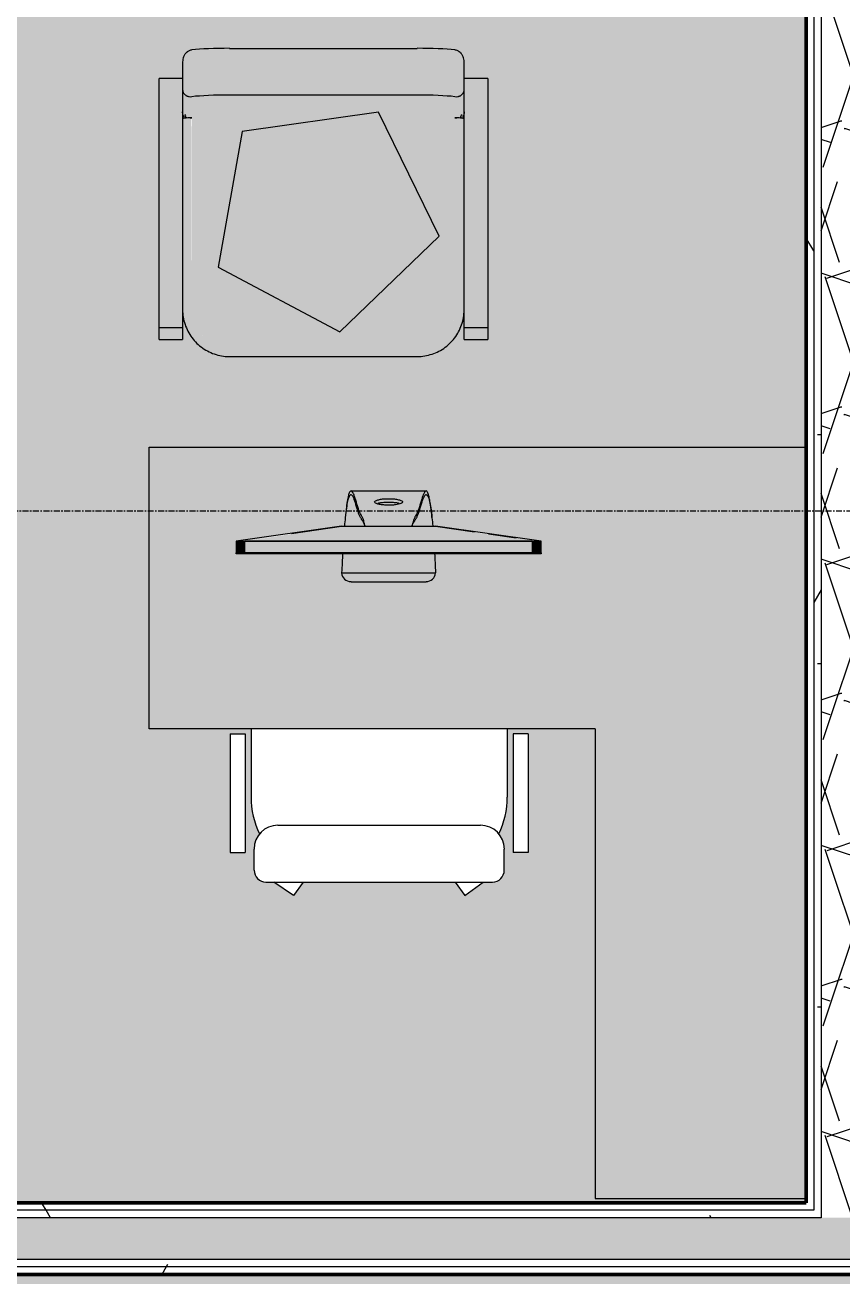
# Model space of a CAD drawing. Header units: inches. Extents: x -4294 to -464, y 9706 to 12475.
# Drawn here: x -3704.9 to -3636.3, y 11123.1 to 11228 of the extents above; entities that cross this region are included whole.
import ezdxf

# ---------------------------------------------------------------- set-up
doc = ezdxf.new("R2010")
doc.units = ezdxf.units.IN
doc.header["$MEASUREMENT"] = 0
doc.linetypes.add('Grid Line 1_2_', pattern=[0.875, 0.5, -0.125, 0.125, -0.125])
for name, color, linetype, lineweight in [('0-1', 7, 'Continuous', 5), ('A-ANNO-DIMS', 211, 'Continuous', 9), ('A-ANNO-DIMS-120', 211, 'Continuous', 9), ('A-AREA-PATT-6', 41, 'Continuous', 9), ('A-WALL', 113, 'Continuous', 13), ('A-WALL-PATT-5', 111, 'Continuous', 9), ('I-FURN', 30, 'Continuous', 9), ('I-WALL-2', 2, 'Continuous', 50), ('S-GRID-1', 1, 'Grid Line 1_2_', 9)]:
    doc.layers.add(name, color=color, linetype=linetype, lineweight=lineweight)
doc.layers.add('A-AREA-PATT-2', color=7, linetype='Continuous', lineweight=9, transparency=1)
doc.styles.add('Century Gothic', font='ufonts.com_century-gothic.ttf', dxfattribs={"height": 11.25})
doc.dimstyles.new('OD__1_8__Tol__', dxfattribs={"dimscale": 12, "dimtxt": 11.746893, "dimasz": 1.25, "dimexe": 0.9375, "dimexo": 0.625, "dimgap": 0.15625, "dimtad": 1, "dimdec": 3, "dimrnd": 0.125, "dimzin": 3, "dimdsep": 46, "dimlunit": 4, "dimtxsty": 'Century Gothic', "dimblk1": 'OBLIQUE', "dimblk2": 'OBLIQUE', "dimsah": 1, "dimcen": 0.09, "dimdle": 0.9375, "dimazin": 0, "dimtfac": 1, "dimtdec": 4, "dimtix": 1, "dimtmove": 0, "dimatfit": 3, "dimfxl": 1, "dimtvp": 1, "dimtfill": 1, "dimfrac": 2, "dimtolj": 1, "dimtzin": 0, "dimarcsym": 2})
pattern_1 = [(0, (0, 0), (38.4, 9.6), [1.584, -27.216, 1.584, -27.216, -153.6]), (0, (0, 0), (38.4, 9.6), [-57.6, 1.584, -56.016, 1.584, -27.216, -67.2]), (0, (0, 0), (38.4, 9.6), [-144, 1.584, -17.616, 1.584, -46.416]), (120, (14.4, 4.8), (-27.513844, 28.4553755), [1.584, -27.216, 1.584, -27.216, -153.6]), (120, (14.4, 4.8), (-27.513844, 28.4553755), [-57.6, 1.584, -56.016, 1.584, -27.216, -67.2]), (120, (14.4, 4.8), (-27.513844, 28.4553755), [-144, 1.584, -17.616, 1.584, -46.416]), (240, (19.2, 24), (-10.886156, -38.0553755), [1.584, -27.216, 1.584, -27.216, -153.6]), (240, (19.2, 24), (-10.886156, -38.0553755), [-57.6, 1.584, -56.016, 1.584, -27.216, -67.2]), (240, (19.2, 24), (-10.886156, -38.0553755), [-144, 1.584, -17.616, 1.584, -46.416])]
pattern_2 = [(161.57, (0.6, 0.6), (-4.80033747, -0.00041462), [0, -34.152, 3.792, 0]), (18.43, (-0.6, 0.6), (-4.80033747, 0.00041462), [0, -34.152, 3.792, 0]), (108.43, (0.6, 0.6), (2.39913218, -12.00105099), [11.382, -26.562]), (71.57, (-0.6, 0.6), (2.39913218, 12.00105099), [11.382, -26.562])]

# ---------------------------------------------------------------- blocks, each defined once
blk = doc.blocks.new('CTR - 1st Phase - Shell_rvt-1-FLOOR PLAN - 1ST FLOOR')
at = {"layer": 'S-GRID-1'}
blk.add_line((-464.45, 11187.19), (-4232.19, 11187.19), dxfattribs=at)
blk = doc.blocks.new('L-shaped_office_desk_18130 - Desk office-1854579-FLOOR PLAN - 1ST FLOOR')
at = {"layer": 'I-FURN'}
h = blk.add_hatch(color=256, dxfattribs=at)
h.paths.add_polyline_path([(9.84, -51.18), (27.56, -51.18), (27.56, 11.81), (-27.56, 11.81), (-27.56, -11.81), (9.84, -11.81), (9.84, -42.17)], flags=0)
h.paths.add_polyline_path([(-10.3, 0.54), (-10.83, 0.56), (-11.17, 0.75), (-11.32, 0.97), (-11.42, 1.27), (-11.34, 2.87), (-20.28, 2.87), (-20.25, 3.94), (-11.18, 5.19), (-10.97, 7.01), (-10.83, 7.61), (-10.63, 7.84), (-10.4, 7.84), (-10.53, 8.09), (-10.53, 8.15), (-4.43, 8.15), (-4.35, 8.14), (-4.47, 8.03), (-4.53, 7.84), (-4.3, 7.82), (-4.19, 7.7), (-4.09, 7.47), (-3.99, 7.01), (-3.84, 5.89), (-3.74, 5.19), (-3.41, 5.16), (0.89, 4.55), (5.31, 3.94), (5.31, 2.87), (-3.62, 2.87), (-3.54, 1.27), (-3.67, 0.9), (-3.95, 0.63), (-4.33, 0.54), (-9.71, 0.54)], flags=0)
h.paths.add_polyline_path([(0.89, 4.56), (0.07, 4.67), (0.73, 4.58)], flags=0)
h = blk.add_hatch(color=256, dxfattribs=at)
h.paths.add_polyline_path([(-3.54, 1.27), (-3.64, 2.87), (-11.34, 2.87), (-11.42, 1.27), (-3.64, 1.27)], flags=0)
h.paths.add_polyline_path([(-5.49, 5.19), (-3.78, 5.19), (-3.99, 7.01), (-4.13, 7.61), (-4.33, 7.84), (-4.58, 7.8), (-4.84, 7.01), (-5.12, 6.23), (-5.37, 5.7), (-5.51, 5.19)], flags=0)
h.paths.add_polyline_path([(-9.8, 5.19), (-9.45, 5.19), (-9.7, 5.97), (-10.04, 6.73), (-10.43, 7.84), (-10.66, 7.82), (-10.77, 7.7), (-10.88, 7.45), (-10.97, 7.01), (-11.12, 5.89), (-11.18, 5.19), (-10.02, 5.19)], flags=0)
h.paths.add_polyline_path([(-7.43, 6.96), (-6.81, 7.01), (-6.58, 7.1), (-7.28, 7.19), (-8.07, 7.15), (-8.36, 7.05), (-7.63, 6.96)], flags=0)
h.paths.add_polyline_path([(-6.37, 7.13), (-6.34, 7.23), (-6.37, 7.15)], flags=0)
h = blk.add_hatch(color=256, dxfattribs=at)
h.paths.add_polyline_path([(-9.17, 5.19), (-5.51, 5.19), (-5.28, 5.93), (-4.92, 6.73), (-4.53, 7.92), (-4.43, 8.15), (-8.64, 8.14), (-10.53, 8.09), (-10.32, 7.61), (-9.8, 6.15), (-9.57, 5.64), (-9.45, 5.19), (-9.24, 5.19)], flags=0)
h.paths.add_polyline_path([(-7.69, 6.96), (-8.39, 7.05), (-8.64, 7.2), (-8.64, 7.25), (-8.59, 7.32), (-8.1, 7.45), (-7.63, 7.49), (-6.85, 7.45), (-6.37, 7.32), (-6.3, 7.23), (-6.41, 7.12), (-6.85, 7), (-7.28, 6.96), (-7.63, 6.96)], flags=0)
h = blk.add_hatch(color=256, dxfattribs=at)
h.paths.add_polyline_path([(-6.52, 7.07), (-6.37, 7.15), (-6.41, 7.34), (-6.85, 7.45), (-7.28, 7.49), (-8.1, 7.45), (-8.59, 7.32), (-8.64, 7.2), (-8.54, 7.11), (-8.38, 7.1), (-7.63, 7.19), (-6.78, 7.13), (-6.58, 7.1)], flags=0)
h.paths.add_polyline_path([(-6.34, 7.18), (-6.3, 7.23), (-6.34, 7.23)], flags=0)
for points in [[(-19.49, 3.94), (-15.19, 4.65), (-20.28, 3.94), (-19.69, 3.94)], [(-3.41, 3.94), (4.53, 3.94), (-3.54, 5.19), (-11.42, 5.19), (-19.49, 3.94), (-10.3, 3.94)], [(-20.28, 2.95), (-19.49, 2.95), (-19.49, 3.94), (-20.28, 3.9)], [(4.53, 2.95), (4.53, 3.94), (-19.49, 3.94), (-19.49, 2.95), (-3.41, 2.95)], [(5.31, 2.95), (5.29, 3.94), (4.53, 3.94), (4.53, 2.95), (5.29, 2.95)], [(-20.03, 2.87), (-19.49, 2.87), (-19.49, 2.95), (-20.04, 2.95), (-20.04, 2.87)], [(4.53, 2.87), (4.53, 2.95), (-19.49, 2.95), (-19.49, 2.87), (-3.41, 2.87)], [(4.92, 2.87), (5.08, 2.87), (5.08, 2.95), (4.53, 2.95), (4.53, 2.87), (4.91, 2.87)], [(-4.33, 0.54), (-3.95, 0.63), (-3.67, 0.9), (-3.54, 1.27), (-11.42, 1.27), (-11.29, 0.9), (-11.01, 0.63), (-10.63, 0.54), (-9.71, 0.54)]]:
    blk.add_hatch(color=256, dxfattribs=at).paths.add_polyline_path(points, flags=0)
h = blk.add_hatch(color=256, dxfattribs=at)
h.paths.add_polyline_path([(0.63, 4.58), (0.07, 4.68), (0.57, 4.59)], flags=0)
h.paths.add_polyline_path([(4.53, 3.94), (5.08, 3.97), (0.28, 4.59), (3.96, 4.02)], flags=0)
h = blk.add_hatch(color=256, dxfattribs=at)
h.paths.add_polyline_path([(-20.16, 2.87), (-20.04, 2.87), (-20.04, 2.95), (-20.28, 2.95), (-20.25, 2.87), (-20.17, 2.87)], flags=0)
h.paths.add_polyline_path([(5.21, 2.87), (5.31, 2.87), (5.29, 2.95), (5.08, 2.95), (5.08, 2.87), (5.2, 2.87)], flags=0)
for p, q in [((-27.56, 11.81), (27.56, 11.81)), ((-27.56, -11.81), (-27.56, 11.81)), ((-10.63, 8.15), (-4.33, 8.15)), ((-11.42, 5.19), (-20.28, 3.94)), ((-15.62, 4.59), (-11.42, 5.19)), ((-11.42, 5.19), (-3.54, 5.19)), ((5.31, 3.94), (-3.54, 5.19)), ((-3.54, 5.19), (-0.28, 4.73)), ((0.89, 4.56), (3.22, 4.23)), ((-20.28, 3.94), (-20.28, 2.95)), ((-20.28, 3.94), (-19.49, 3.94)), ((4.53, 3.94), (-19.49, 3.94)), ((-19.49, 3.94), (4.53, 3.94)), ((4.53, 3.94), (5.31, 3.94)), ((5.31, 2.95), (5.31, 3.94)), ((-19.49, 2.95), (-20.28, 2.95)), ((-20.28, 2.87), (-20.28, 2.95)), ((-20.28, 2.95), (-20.28, 2.87)), ((-20.28, 2.95), (-19.49, 2.95)), ((-20.28, 2.87), (-20.28, 2.95)), ((-20.04, 2.87), (-20.28, 2.87)), ((-19.49, 2.87), (-20.28, 2.87)), ((4.53, 2.95), (-19.49, 2.95)), ((-19.49, 2.95), (4.53, 2.95)), ((4.53, 2.87), (-19.49, 2.87)), ((5.31, 2.95), (4.53, 2.95)), ((4.53, 2.95), (5.31, 2.95)), ((5.31, 2.87), (4.53, 2.87)), ((5.31, 2.87), (5.08, 2.87)), ((5.31, 2.95), (5.31, 2.87)), ((5.31, 2.87), (5.31, 2.95)), ((5.31, 2.95), (5.31, 2.87)), ((-10.63, 0.54), (-4.33, 0.54)), ((9.84, -11.81), (-27.56, -11.81)), ((9.84, -11.81), (9.84, -51.18)), ((9.84, -51.18), (27.56, -51.18))]:
    blk.add_line(p, q, dxfattribs=at)
at = {"layer": 'I-FURN', "flags": 128}
blk.add_lwpolyline([(-11.42, 1.27), (-8.79, 1.27), (-6.17, 1.27), (-3.54, 1.27)], dxfattribs=at)
at = {"layer": 'I-FURN'}
for centre, start, end in [((-10.63, 1.33), 183.8599, 270), ((-4.33, 1.33), 270, 356.1401)]:
    blk.add_arc(centre, 0.789, start, end, dxfattribs=at)
for points, knots in [([(-10.63, 7.84), (-10.65, 7.84), (-10.68, 7.83), (-10.73, 7.78), (-10.77, 7.73), (-10.8, 7.67), (-10.83, 7.6), (-10.88, 7.49), (-10.94, 7.24), (-11.02, 6.76), (-11.11, 6.05), (-11.16, 5.45), (-11.18, 5.21)], [0.6, 0.6, 0.6, 0.6, 0.625, 0.65, 0.675, 0.6875, 0.7, 0.725, 0.75, 0.8, 0.85, 0.8804678, 0.8804678, 0.8804678, 0.8804678]), ([(-10.63, 8.15), (-10.66, 8.15), (-10.73, 8.11), (-10.83, 7.87), (-10.93, 7.45), (-11.02, 6.81), (-11.09, 6.25), (-11.12, 5.91)], [0.6003391, 0.6003391, 0.6003391, 0.6003391, 0.65, 0.7, 0.75, 0.8, 0.85, 0.85, 0.85, 0.85]), ([(-9.45, 5.19), (-9.47, 5.24), (-9.5, 5.34), (-9.54, 5.43), (-9.57, 5.48), (-9.6, 5.54), (-9.65, 5.6), (-9.69, 5.68), (-9.74, 5.76), (-9.79, 5.84), (-9.84, 5.93), (-9.89, 6.03), (-9.96, 6.18), (-10.04, 6.42), (-10.14, 6.74), (-10.24, 7.07), (-10.33, 7.37), (-10.43, 7.62), (-10.53, 7.8), (-10.6, 7.84), (-10.63, 7.84)], [0, 0, 0, 0, 0.025, 0.05, 0.0625, 0.075, 0.1, 0.125, 0.15, 0.175, 0.2, 0.225, 0.25, 0.3, 0.35, 0.4, 0.45, 0.5, 0.55, 0.5999829, 0.5999829, 0.5999829, 0.5999829]), ([(-10.33, 7.67), (-10.35, 7.72), (-10.38, 7.81), (-10.45, 7.96), (-10.5, 8.05), (-10.53, 8.09)], [0.45000003, 0.45000003, 0.45000003, 0.45000003, 0.475, 0.5, 0.54999721, 0.54999721, 0.54999721, 0.54999721]), ([(-9.45, 5.19), (-9.47, 5.26), (-9.5, 5.39), (-9.54, 5.55), (-9.57, 5.66), (-9.6, 5.76), (-9.65, 5.86), (-9.69, 5.97), (-9.76, 6.09), (-9.83, 6.2), (-9.89, 6.33), (-9.96, 6.49), (-10.04, 6.73), (-10.14, 7.05), (-10.2, 7.27), (-10.24, 7.37)], [0, 0, 0, 0, 0.025, 0.05, 0.0625, 0.075, 0.1, 0.125, 0.15, 0.2, 0.225, 0.25, 0.3, 0.35, 0.4, 0.4, 0.4, 0.4]), ([(-5.51, 5.19), (-5.5, 5.24), (-5.46, 5.34), (-5.42, 5.43), (-5.39, 5.48), (-5.36, 5.54), (-5.31, 5.6), (-5.27, 5.68), (-5.22, 5.76), (-5.17, 5.84), (-5.12, 5.93), (-5.07, 6.03), (-5, 6.18), (-4.92, 6.42), (-4.82, 6.74), (-4.72, 7.07), (-4.63, 7.37), (-4.53, 7.62), (-4.43, 7.8), (-4.36, 7.84), (-4.33, 7.84)], [0, 0, 0, 0, 0.025, 0.05, 0.0625, 0.075, 0.1, 0.125, 0.15, 0.175, 0.2, 0.225, 0.25, 0.3, 0.35, 0.4, 0.45, 0.5, 0.55, 0.5999829, 0.5999829, 0.5999829, 0.5999829]), ([(-4.72, 7.37), (-4.76, 7.27), (-4.82, 7.05), (-4.92, 6.73), (-5, 6.49), (-5.07, 6.33), (-5.13, 6.2), (-5.2, 6.09), (-5.27, 5.97), (-5.31, 5.86), (-5.36, 5.76), (-5.39, 5.66), (-5.42, 5.55), (-5.46, 5.39), (-5.5, 5.26), (-5.51, 5.19)], [0.6, 0.6, 0.6, 0.6, 0.65, 0.7, 0.75, 0.775, 0.8, 0.85, 0.875, 0.9, 0.925, 0.9375, 0.95, 0.975, 1, 1, 1, 1]), ([(-4.43, 8.09), (-4.46, 8.05), (-4.51, 7.96), (-4.58, 7.81), (-4.61, 7.72), (-4.63, 7.67)], [0.45000279, 0.45000279, 0.45000279, 0.45000279, 0.5, 0.525, 0.54999997, 0.54999997, 0.54999997, 0.54999997]), ([(-3.84, 5.91), (-3.87, 6.24), (-3.94, 6.82), (-4.04, 7.44), (-4.13, 7.87), (-4.23, 8.11), (-4.3, 8.15), (-4.33, 8.15)], [0.15, 0.15, 0.15, 0.15, 0.2, 0.25, 0.3, 0.35, 0.3996609, 0.3996609, 0.3996609, 0.3996609]), ([(-4.33, 7.84), (-4.31, 7.84), (-4.28, 7.83), (-4.23, 7.78), (-4.19, 7.73), (-4.16, 7.67), (-4.13, 7.6), (-4.08, 7.49), (-4.02, 7.24), (-3.94, 6.76), (-3.85, 6.05), (-3.8, 5.45), (-3.78, 5.21)], [0.6, 0.6, 0.6, 0.6, 0.625, 0.65, 0.675, 0.6875, 0.7, 0.725, 0.75, 0.8, 0.85, 0.8804678, 0.8804678, 0.8804678, 0.8804678]), ([(-6.3, 7.23), (-6.3, 7.18), (-6.41, 7.08), (-6.81, 6.99), (-7.27, 6.95), (-7.69, 6.95), (-8.08, 6.99), (-8.4, 7.05), (-8.61, 7.13), (-8.66, 7.2), (-8.66, 7.23)], [-1, -1, -1, -1, -0.833333, -0.666667, -0.555556, -0.444444, -0.333333, -0.222222, -0.111111, 0, 0, 0, 0])]:
    blk.add_open_spline(points, degree=3, knots=knots, dxfattribs=at)
for points in [[(-10.53, 8.09), (-10.56, 8.13), (-10.6, 8.15), (-10.63, 8.15)], [(-10.24, 7.37), (-10.27, 7.48), (-10.3, 7.58), (-10.33, 7.67)], [(-8.66, 7.23), (-8.66, 7.26), (-8.61, 7.32), (-8.4, 7.4), (-8.08, 7.47), (-7.69, 7.5), (-7.27, 7.5), (-6.88, 7.47), (-6.56, 7.4), (-6.35, 7.32), (-6.3, 7.26), (-6.3, 7.23)], [(-4.63, 7.67), (-4.66, 7.58), (-4.69, 7.48), (-4.72, 7.37)], [(-4.33, 8.15), (-4.36, 8.15), (-4.4, 8.13), (-4.43, 8.09)], [(-6.58, 7.1), (-6.66, 7.12), (-6.88, 7.16), (-7.27, 7.19), (-7.69, 7.19), (-8.09, 7.16), (-8.29, 7.12), (-8.39, 7.1)], [(-11.34, 2.91), (-11.36, 2.41), (-11.39, 1.87), (-11.42, 1.27)], [(-3.62, 2.91), (-3.6, 2.41), (-3.57, 1.87), (-3.54, 1.27)]]:
    blk.add_open_spline(points, degree=3, dxfattribs=at)
blk = doc.blocks.new('Chair-Executive - Chair-Executive-1854441-FLOOR PLAN - 1ST FLOOR')
at = {"layer": 'I-FURN'}
for p, q in [((-6.95, 2.69), (-6.95, -7.25)), ((-6.95, 2.69), (-5.69, 2.69)), ((-5.69, 2.69), (-5.69, -7.25)), ((-5.2, 3.11), (-5.2, -2.61)), ((16.3, 3.11), (16.3, -2.61)), ((16.78, 2.69), (16.78, -7.25)), ((18.05, 2.69), (16.78, 2.69)), ((18.05, 2.69), (18.05, -7.25)), ((-2.95, -4.97), (14.05, -4.97)), ((-6.95, -7.25), (-5.69, -7.25)), ((-4.94, -8.74), (-4.94, -6.97)), ((16.04, -8.74), (16.04, -6.97)), ((18.05, -7.25), (16.78, -7.25)), ((-3.95, -9.74), (15.05, -9.74)), ((-1.64, -10.85), (-3.3, -9.74)), ((-0.83, -9.74), (-1.64, -10.85)), ((11.93, -9.74), (12.74, -10.85)), ((12.74, -10.85), (14.28, -9.74))]:
    blk.add_line(p, q, dxfattribs=at)
for centre, radius, start, end in [((1.8, -2.61), 7, 180, 206.1658), ((9.3, -2.61), 7, 333.8316, 0), ((-2.95, -6.97), 2, 90, 180), ((14.05, -6.97), 2, 0, 90), ((-3.95, -8.74), 0.993, 180, 270), ((15.05, -8.74), 0.993, 270, 0)]:
    blk.add_arc(centre, radius, start, end, dxfattribs=at)
blk = doc.blocks.new('Office_chair_with_leather_seat_18133 - Office_chair_with_leather_seat_18133-1855774-FLOOR PLAN - 1ST FLOOR')
at = {"layer": 'I-FURN'}
for points in [[(11.02, 31.4), (12.41, 31.5), (14.17, 31.53), (14.17, 35.45), (11.65, 35.37), (10.78, 35.25), (10.58, 35.11), (10.32, 34.75), (10.24, 34.33), (10.26, 31.83), (10.43, 31.57), (10.7, 31.43), (10.78, 31.4)], [(28.58, 31.53), (29.92, 31.53), (29.92, 35.45), (14.17, 35.45), (14.17, 31.53), (21.02, 31.53)], [(33.07, 31.4), (33.4, 31.43), (33.67, 31.57), (33.84, 31.83), (33.86, 32.35), (33.84, 34.54), (33.67, 34.94), (33.52, 35.11), (33.32, 35.25), (33.07, 35.32), (31.68, 35.42), (29.92, 35.45), (29.92, 31.53), (32.44, 31.45)], [(10.24, 32.14), (10.24, 32.93), (8.27, 32.9), (8.27, 32.14), (10.04, 32.14)], [(33.88, 32.14), (35.83, 32.14), (35.83, 32.93), (33.86, 32.9), (33.86, 32.14)], [(9.13, 12.04), (10.24, 12.04), (10.24, 32.14), (8.27, 32.14), (8.27, 12.04)], [(11.02, 29.62), (33.07, 29.62), (33.07, 31.4), (31.68, 31.5), (29.92, 31.53), (12.41, 31.5), (11.02, 31.4), (11.02, 31.05)], [(33.68, 29.59), (33.71, 29.66), (33.73, 29.83), (33.76, 29.89), (33.81, 29.83), (33.84, 29.94), (33.86, 30.49), (33.84, 31.83), (33.67, 31.57), (33.4, 31.43), (33.32, 31.4), (33.07, 31.4), (33.07, 29.62), (33.47, 29.67), (33.57, 29.76), (33.62, 29.79), (33.62, 29.79), (33.7, 29.86), (33.67, 29.59)], [(35.83, 12.04), (35.83, 32.14), (33.86, 32.14), (33.86, 12.04), (35.47, 12.04)], [(10.31, 13.54), (11.02, 13.54), (10.98, 29.62), (10.26, 29.56), (10.24, 29.55), (10.26, 13.54)], [(14.8, 10.39), (29.92, 10.39), (30.74, 10.5), (31.5, 10.81), (32.15, 11.31), (32.65, 11.96), (32.96, 12.72), (33.07, 13.54), (33.07, 29.62), (11.02, 29.61), (11.03, 13.46), (11.13, 12.72), (11.45, 11.96), (11.95, 11.31), (12.6, 10.81), (13.36, 10.5), (14.17, 10.39)], [(33.63, 13.54), (33.86, 13.54), (33.83, 29.56), (33.46, 29.61), (33.07, 29.57), (33.07, 13.54), (33.46, 13.54)], [(14.17, 9.6), (14.17, 10.39), (13.29, 10.53), (12.47, 10.91), (11.9, 11.37), (11.38, 12.13), (11.12, 12.8), (11.02, 13.54), (10.24, 13.54), (10.37, 12.52), (10.76, 11.57), (11.39, 10.75), (12.4, 10.04), (13.15, 9.74), (13.95, 9.63)], [(29.92, 9.6), (30.94, 9.74), (31.97, 10.19), (32.71, 10.76), (33.43, 11.77), (33.72, 12.52), (33.86, 13.54), (33.07, 13.54), (32.94, 12.66), (32.55, 11.84), (32.09, 11.26), (31.33, 10.74), (30.66, 10.49), (29.92, 10.39), (29.92, 9.63)], [(10.24, 11.02), (10.24, 12.04), (8.27, 12.04), (8.27, 11.02)], [(35.47, 11.02), (35.83, 11.06), (35.83, 12.04), (33.86, 12.04), (33.86, 11.02)], [(29.92, 9.6), (29.92, 10.39), (14.17, 10.39), (14.17, 9.6), (28.58, 9.6)]]:
    blk.add_hatch(color=256, dxfattribs=at).paths.add_polyline_path(points, flags=0)
h = blk.add_hatch(color=256, dxfattribs=at)
h.paths.add_polyline_path([(10.42, 29.59), (10.42, 29.62), (10.45, 29.87), (10.53, 29.79), (10.62, 29.67), (10.67, 29.7), (10.69, 29.69), (11.02, 29.62), (11.02, 31.4), (10.7, 31.43), (10.43, 31.57), (10.26, 31.83), (10.24, 31.69), (10.29, 29.94), (10.32, 29.75), (10.35, 29.69), (10.41, 29.6)], flags=0)
h.paths.add_polyline_path([(10.51, 29.6), (10.55, 29.62), (10.51, 29.6)], flags=0)
h = blk.add_hatch(color=256, dxfattribs=at)
h.paths.add_polyline_path([(10.43, 29.59), (10.51, 29.62), (10.55, 29.6), (10.65, 29.62), (10.53, 29.76), (10.48, 29.79), (10.47, 29.82), (10.4, 29.86), (10.43, 29.6)], flags=0)
h.paths.add_polyline_path([(10.66, 29.61), (10.77, 29.62), (10.67, 29.69), (10.66, 29.61)], flags=0)
h.paths.add_polyline_path([(10.38, 29.64), (10.37, 29.83), (10.34, 29.89), (10.37, 29.65)], flags=0)
h = blk.add_hatch(color=256, dxfattribs=at)
h.paths.add_polyline_path([(33.67, 29.59), (33.64, 29.87), (33.56, 29.79), (33.47, 29.67), (33.47, 29.61), (33.55, 29.62), (33.59, 29.6), (33.63, 29.6)], flags=0)
h.paths.add_polyline_path([(33.43, 29.61), (33.41, 29.69), (33.32, 29.61), (33.43, 29.61)], flags=0)
h.paths.add_polyline_path([(33.26, 29.61), (33.22, 29.63), (33.25, 29.61)], flags=0)
h.paths.add_polyline_path([(33.72, 29.64), (33.74, 29.69), (33.71, 29.78)], flags=0)
h.paths.add_polyline_path([(33.79, 29.78), (33.81, 29.9), (33.78, 29.87)], flags=0)
h.paths.add_polyline_path([(33.84, 29.94), (33.84, 29.98), (33.83, 30.1)], flags=0)
for p, q in [((14.17, 35.45), (29.92, 35.45)), ((10.24, 34.33), (10.24, 31.97)), ((33.86, 31.97), (33.86, 34.33)), ((10.24, 32.93), (8.27, 32.93)), ((8.27, 32.14), (8.27, 32.93)), ((35.83, 32.93), (33.86, 32.93)), ((35.83, 32.93), (35.83, 32.14)), ((8.27, 12.04), (8.27, 32.14)), ((10.24, 31.97), (10.24, 30.2)), ((29.92, 31.53), (14.17, 31.53)), ((33.86, 30.2), (33.86, 31.97)), ((35.83, 32.14), (35.83, 12.04)), ((10.24, 31.05), (10.24, 12.04)), ((33.86, 12.04), (33.86, 31.05)), ((10.41, 29.91), (10.5, 29.82)), ((10.87, 29.63), (11.02, 29.62)), ((26.68, 30.1), (15.22, 28.49)), ((31.75, 19.7), (26.68, 30.1)), ((33.07, 29.62), (33.23, 29.63)), ((33.59, 29.82), (33.69, 29.91)), ((15.22, 28.49), (13.21, 17.1)), ((23.43, 11.67), (31.75, 19.7)), ((13.21, 17.1), (23.43, 11.67)), ((8.27, 11.02), (8.27, 12.04)), ((8.27, 12.04), (10.24, 12.04)), ((10.24, 12.04), (10.24, 11.02)), ((33.86, 11.02), (33.86, 12.04)), ((33.86, 12.04), (35.83, 12.04)), ((35.83, 12.04), (35.83, 11.02)), ((8.27, 11.02), (10.24, 11.02)), ((33.86, 11.02), (35.83, 11.02)), ((14.17, 9.6), (29.92, 9.6))]:
    blk.add_line(p, q, dxfattribs=at)
at = {"layer": 'I-FURN', "flags": 128}
for points in [[(11.02, 29.62), (10.85, 29.61), (10.68, 29.61), (10.53, 29.6), (10.41, 29.59), (10.31, 29.58), (10.26, 29.56), (10.24, 29.55)], [(33.86, 29.55), (33.84, 29.56), (33.78, 29.58), (33.69, 29.59), (33.56, 29.6), (33.41, 29.61), (33.25, 29.61), (33.07, 29.62)], [(10.24, 13.54), (10.24, 13.38), (10.25, 13.22), (10.26, 13.07), (10.29, 12.91), (10.31, 12.76), (10.35, 12.6), (10.39, 12.45), (10.44, 12.3), (10.49, 12.15), (10.55, 12.01), (10.61, 11.86), (10.68, 11.72), (10.76, 11.58), (10.84, 11.45), (10.92, 11.32), (11.02, 11.19), (11.11, 11.06), (11.21, 10.94), (11.32, 10.83), (11.43, 10.71), (11.55, 10.61), (11.66, 10.5), (11.79, 10.41), (11.92, 10.31), (12.05, 10.23), (12.18, 10.14), (12.32, 10.07), (12.46, 10), (12.6, 9.93), (12.75, 9.87), (12.89, 9.82), (13.04, 9.77), (13.2, 9.73), (13.35, 9.69), (13.5, 9.66), (13.66, 9.64), (13.82, 9.62), (13.97, 9.61), (14.13, 9.6), (14.17, 9.6)], [(29.92, 9.6), (30.08, 9.61), (30.24, 9.61), (30.39, 9.63), (30.55, 9.65), (30.7, 9.68), (30.86, 9.71), (31.01, 9.76), (31.16, 9.8), (31.31, 9.85), (31.45, 9.91), (31.6, 9.98), (31.74, 10.05), (31.88, 10.12), (32.01, 10.2), (32.14, 10.29), (32.27, 10.38), (32.4, 10.48), (32.52, 10.58), (32.63, 10.69), (32.75, 10.8), (32.85, 10.91), (32.96, 11.03), (33.05, 11.15), (33.15, 11.28), (33.23, 11.41), (33.32, 11.55), (33.39, 11.68), (33.46, 11.82), (33.53, 11.97), (33.59, 12.11), (33.64, 12.26), (33.69, 12.41), (33.74, 12.56), (33.77, 12.72), (33.8, 12.87), (33.82, 13.03), (33.84, 13.18), (33.85, 13.34), (33.86, 13.5)]]:
    blk.add_lwpolyline(points, dxfattribs=at)
at = {"layer": 'I-FURN'}
for centre, start_param, end_param in [((14.17, 35.11), 1.570796, 2.498092), ((29.92, 35.11), 0.643501, 1.570796), ((14.17, 31.19), 1.570796, 2.498092), ((29.92, 31.19), 0.643501, 1.570796)]:
    blk.add_ellipse(centre, major_axis=(3.94, 0), ratio=0.087156, start_param=start_param, end_param=end_param, dxfattribs=at)
for points, knots in [([(11.02, 35.32), (10.93, 35.3), (10.81, 35.27), (10.69, 35.2), (10.62, 35.15), (10.58, 35.11), (10.54, 35.08), (10.48, 35.02), (10.43, 34.95), (10.37, 34.85), (10.3, 34.72), (10.25, 34.54), (10.24, 34.4), (10.24, 34.33)], [0, 0, 0, 0, 0.166667, 0.25, 0.291667, 0.333333, 0.375, 0.416667, 0.5, 0.583333, 0.666667, 0.833333, 1, 1, 1, 1]), ([(33.86, 34.33), (33.86, 34.4), (33.84, 34.54), (33.79, 34.72), (33.73, 34.85), (33.67, 34.95), (33.61, 35.02), (33.56, 35.08), (33.52, 35.11), (33.47, 35.15), (33.41, 35.2), (33.28, 35.27), (33.16, 35.3), (33.07, 35.32)], [0, 0, 0, 0, 0.166667, 0.333333, 0.416667, 0.5, 0.583333, 0.625, 0.666667, 0.708333, 0.75, 0.833333, 1, 1, 1, 1]), ([(10.24, 31.97), (10.24, 31.92), (10.25, 31.83), (10.3, 31.71), (10.37, 31.63), (10.43, 31.57), (10.48, 31.52), (10.54, 31.49), (10.58, 31.47), (10.62, 31.45), (10.69, 31.42), (10.81, 31.39), (10.93, 31.39), (11.02, 31.4)], [0, 0, 0, 0, 0.166667, 0.333333, 0.416667, 0.5, 0.583333, 0.625, 0.666667, 0.708333, 0.75, 0.833333, 1, 1, 1, 1]), ([(33.07, 31.4), (33.16, 31.39), (33.28, 31.39), (33.41, 31.42), (33.47, 31.45), (33.52, 31.47), (33.56, 31.49), (33.61, 31.52), (33.67, 31.57), (33.73, 31.63), (33.79, 31.71), (33.84, 31.83), (33.86, 31.92), (33.86, 31.97)], [0, 0, 0, 0, 0.166667, 0.25, 0.291667, 0.333333, 0.375, 0.416667, 0.5, 0.583333, 0.666667, 0.833333, 1, 1, 1, 1])]:
    blk.add_open_spline(points, degree=3, knots=knots, dxfattribs=at)
for points in [[(10.27, 29.87), (10.26, 29.91), (10.24, 30), (10.24, 30.09), (10.24, 30.13)], [(10.32, 29.75), (10.31, 29.77), (10.3, 29.79), (10.29, 29.81)], [(10.37, 29.66), (10.35, 29.69), (10.34, 29.71), (10.32, 29.74)], [(33.77, 29.74), (33.76, 29.71), (33.74, 29.69), (33.73, 29.66)], [(33.8, 29.81), (33.79, 29.79), (33.78, 29.77), (33.78, 29.75)], [(33.86, 30.13), (33.86, 30.09), (33.85, 30), (33.83, 29.91), (33.82, 29.87)]]:
    blk.add_open_spline(points, degree=3, dxfattribs=at)
blk = doc.blocks.new('DIMBLOCK16-FLOOR PLAN - 1ST FLOOR')
at = {"layer": 'A-ANNO-DIMS-120'}
for p, q in [((-3828.32, 11545.4), (-3828.32, 10269.06)), ((-3828.32, 10280.31), (-3828.32, 11545.4)), ((-3338.72, 10283.41), (-3338.72, 10269.06)), ((-3338.72, 10280.31), (-3338.72, 10283.41)), ((-3839.57, 10280.31), (-3338.72, 10280.31))]:
    blk.add_line(p, q, dxfattribs=at)
at = {"layer": 'A-ANNO-DIMS-120', "lineweight": 50}
for p, q in [((-3828.32, 10280.31), (-3820.82, 10287.81)), ((-3338.72, 10280.31), (-3331.22, 10287.81)), ((-3828.32, 10280.31), (-3835.82, 10272.81)), ((-3338.72, 10280.31), (-3346.22, 10272.81))]:
    blk.add_line(p, q, dxfattribs=at)
at = {"layer": 'A-ANNO-DIMS-120', "color": 0, "insert": (-3621.93, 10296.6), "char_height": 11.25, "width": 92.1851, "attachment_point": 1, "line_spacing_factor": 0.984502, "style": 'Century Gothic', "bg_fill": 3, "box_fill_scale": 1.25, "bg_fill_color": 256, "bg_fill_true_color": 13158600, "bg_fill_transparency": 0}
blk.add_mtext('40\' - 9 5/8"', dxfattribs=at)
blk = doc.blocks.new('_Oblique')
at = {"color": 0, "linetype": 'ByBlock', "lineweight": -2}
blk.add_line((-0.5, -0.5), (0.5, 0.5), dxfattribs=at)

msp = doc.modelspace()

# ---------------------------------------------------------------- hatches: boundary and pattern name
at = {"layer": 'A-AREA-PATT-2'}
h = msp.add_hatch(color=256, dxfattribs=at)
h.paths.add_polyline_path([(-3822.1987, 11129.1894), (-3639.3237, 11129.1894), (-3639.3237, 11129.5644), (-3657.0403, 11129.5644), (-3657.0403, 11168.9345), (-3664.4005, 11168.9345), (-3664.4005, 11163.2187), (-3664.6597, 11161.4169), (-3665.118, 11160.1316), (-3664.868, 11159.7469), (-3664.7125, 11159.3152), (-3664.6597, 11158.8594), (-3664.6935, 11156.8262), (-3664.7928, 11156.5866), (-3665.118, 11156.2524), (-3665.1564, 11156.2229), (-3665.396, 11156.1237), (-3665.6531, 11156.0898), (-3666.4232, 11156.0898), (-3667.9596, 11154.9736), (-3668.7706, 11156.0898), (-3681.5304, 11156.0898), (-3682.3414, 11154.9736), (-3684.0025, 11156.0898), (-3684.9055, 11156.1237), (-3685.1832, 11156.2522), (-3685.3508, 11156.3808), (-3685.5087, 11156.5866), (-3685.6079, 11156.8262), (-3685.6418, 11157.0833), (-3685.589, 11159.3152), (-3685.4334, 11159.7471), (-3685.1832, 11160.1319), (-3685.7188, 11161.6342), (-3685.9005, 11163.2187), (-3685.9005, 11168.9345), (-3694.4418, 11168.9345), (-3694.4418, 11192.5565), (-3639.3237, 11192.5565), (-3639.3237, 11276.1644), (-3641.3237, 11276.1644), (-3641.3237, 11278.1644), (-3677.3237, 11278.1644), (-3677.3237, 11276.1644), (-3790.9237, 11276.1644), (-3790.9237, 11278.1644), (-3791.9175, 11278.1644), (-3791.9175, 11276.1644), (-3822.8237, 11276.1644), (-3822.8237, 11164.5894), (-3822.1987, 11164.5894), (-3822.1987, 11129.5644)], flags=0)
h.paths.add_polyline_path([(-3821.8928, 11129.5644), (-3822.0987, 11129.5644), (-3822.0987, 11192.5565), (-3766.9806, 11192.5565), (-3766.9806, 11168.9345), (-3775.522, 11168.9345), (-3775.522, 11163.2187), (-3775.7807, 11161.4182), (-3776.2393, 11160.1319), (-3775.9367, 11159.6017), (-3775.8335, 11159.3152), (-3775.7807, 11158.8592), (-3775.8145, 11156.8262), (-3775.9138, 11156.5866), (-3776.2393, 11156.2522), (-3776.2774, 11156.2229), (-3776.517, 11156.1237), (-3776.7741, 11156.0898), (-3777.42, 11156.0898), (-3779.0811, 11154.9736), (-3779.8921, 11156.0898), (-3792.6518, 11156.0898), (-3793.4629, 11154.9736), (-3794.9993, 11156.0898), (-3796.0265, 11156.1237), (-3796.3045, 11156.2524), (-3796.4718, 11156.3808), (-3796.6297, 11156.5866), (-3796.7289, 11156.8262), (-3796.7628, 11157.0833), (-3796.71, 11159.3152), (-3796.5545, 11159.7469), (-3796.3045, 11160.1316), (-3796.8402, 11161.634), (-3797.022, 11163.2187), (-3797.022, 11168.9345), (-3804.3822, 11168.9345), (-3804.3822, 11129.5644), (-3808.1106, 11129.5644)], flags=0)
h.paths.add_polyline_path([(-3663.9231, 11158.5723), (-3663.9231, 11168.5175), (-3662.6505, 11168.5175), (-3662.6505, 11158.5723)], flags=0)
h.paths.add_polyline_path([(-3686.3947, 11158.5723), (-3687.6505, 11158.5723), (-3687.6505, 11168.5175), (-3686.3947, 11168.5175), (-3686.3947, 11159.3323)], flags=0)
h.paths.add_polyline_path([(-3797.4994, 11158.5723), (-3798.772, 11158.5723), (-3798.772, 11168.5175), (-3797.4994, 11168.5175), (-3797.4994, 11158.7317)], flags=0)
h.paths.add_polyline_path([(-3775.0278, 11158.5723), (-3775.0278, 11168.5175), (-3773.772, 11168.5175), (-3773.772, 11158.5723)], flags=0)
h.paths.add_polyline_path([(-3684.0705, 11200.1664), (-3687.9567, 11200.1932), (-3688.7998, 11200.3276), (-3689.6753, 11200.6938), (-3690.5226, 11201.3583), (-3691.1163, 11202.1349), (-3691.5096, 11203.0844), (-3691.6438, 11204.1034), (-3691.6438, 11201.581), (-3693.6123, 11201.6226), (-3693.6123, 11223.4954), (-3691.6438, 11223.4954), (-3691.6228, 11225.1065), (-3691.4526, 11225.5092), (-3691.3006, 11225.679), (-3691.1017, 11225.8104), (-3690.8564, 11225.8815), (-3689.4679, 11225.9825), (-3687.7068, 11226.0188), (-3670.1975, 11225.9825), (-3668.8029, 11225.8797), (-3668.5638, 11225.8104), (-3668.3649, 11225.679), (-3668.1061, 11225.3151), (-3668.0217, 11224.8913), (-3668.0217, 11223.4954), (-3666.0532, 11223.4685), (-3666.0532, 11201.581), (-3668.0217, 11201.6226), (-3668.0487, 11203.8524), (-3668.1829, 11203.0103), (-3668.5492, 11202.1349), (-3669.2311, 11201.2732), (-3669.9902, 11200.6938), (-3670.9398, 11200.3005), (-3671.9587, 11200.1664), (-3678.1743, 11200.1664)], flags=0)
h.paths.add_polyline_path([(-3779.2025, 11200.1664), (-3795.2004, 11200.1932), (-3796.0436, 11200.3276), (-3796.919, 11200.6938), (-3797.7663, 11201.3583), (-3798.3601, 11202.1349), (-3798.7534, 11203.0844), (-3798.8875, 11204.1034), (-3798.8875, 11201.581), (-3800.856, 11201.6226), (-3800.856, 11223.4954), (-3798.8875, 11223.4954), (-3798.8665, 11225.1065), (-3798.6964, 11225.5092), (-3798.5444, 11225.679), (-3798.3454, 11225.8104), (-3798.1001, 11225.8815), (-3796.7117, 11225.9825), (-3794.3283, 11226.0188), (-3777.4413, 11225.9825), (-3776.0466, 11225.8797), (-3775.8075, 11225.8104), (-3775.6086, 11225.679), (-3775.3498, 11225.3151), (-3775.2655, 11224.8913), (-3775.2655, 11223.4954), (-3773.297, 11223.4685), (-3773.297, 11201.581), (-3775.2655, 11201.6226), (-3775.2924, 11203.8524), (-3775.4267, 11203.0103), (-3775.7929, 11202.1349), (-3776.4748, 11201.2732), (-3777.234, 11200.6938), (-3778.1835, 11200.3005), (-3778.9526, 11200.1932)], flags=0)
h.paths.add_polyline_path([(-3775.2655, 11220.1119), (-3775.316, 11220.3988), (-3775.4225, 11220.1808), (-3775.3969, 11220.1493), (-3775.2852, 11220.1273)], flags=0)
h.paths.add_polyline_path([(-3668.0217, 11220.1119), (-3668.0723, 11220.3988), (-3668.1787, 11220.1808), (-3668.1531, 11220.1493), (-3668.0415, 11220.1273)], flags=0)
h.paths.add_polyline_path([(-3691.6438, 11220.1119), (-3691.5065, 11220.1501), (-3691.5006, 11220.205), (-3691.6056, 11220.4315), (-3691.6438, 11220.4315), (-3691.6438, 11220.1273)], flags=0)
h.paths.add_polyline_path([(-3798.8875, 11220.1119), (-3798.7502, 11220.1501), (-3798.7443, 11220.205), (-3798.8494, 11220.4315), (-3798.8875, 11220.4315), (-3798.8875, 11220.1273)], flags=0)
at = {"layer": 'A-AREA-PATT-6'}
h = msp.add_hatch(color=256, dxfattribs=at)
h.paths.add_polyline_path([(-3504.9237, 10968.9894), (-3540.9237, 10968.9894), (-3540.9237, 10970.7394), (-3504.9237, 10970.7394)], flags=0)
h.paths.add_polyline_path([(-3552.8089, 10841.1894), (-3545.95, 10841.1894), (-3545.95, 10848.9156), (-3545.823, 10849.88), (-3545.4507, 10850.7787), (-3544.8586, 10851.5505), (-3544.0868, 10852.1426), (-3543.1882, 10852.5149), (-3542.1474, 10852.6418), (-3540.8354, 10852.6418), (-3541.1831, 10855.6656), (-3542.3749, 10856.6656), (-3542.9416, 10857.6656), (-3543.2994, 10859.1751), (-3543.3866, 10859.6694), (-3543.4737, 10860.6656), (-3543.2994, 10862.658), (-3542.7615, 10864.6656), (-3542.0335, 10866.6656), (-3541.0733, 10868.7055), (-3539.7135, 10870.6656), (-3538.7135, 10871.6656), (-3537.8475, 10872.1656), (-3536.4737, 10872.6656), (-3535.4737, 10872.6656), (-3534.1, 10872.1656), (-3533.234, 10871.6656), (-3532.234, 10870.6656), (-3530.8465, 10868.6656), (-3529.6991, 10866.0753), (-3529.186, 10864.6656), (-3528.648, 10862.658), (-3528.4737, 10860.6656), (-3528.648, 10859.1751), (-3528.7379, 10858.6656), (-3529.0058, 10857.6656), (-3529.5726, 10856.6656), (-3530.7644, 10855.6656), (-3531.1121, 10852.6418), (-3529.7237, 10852.6418), (-3528.7593, 10852.5149), (-3527.8606, 10852.1426), (-3527.0889, 10851.5505), (-3526.4967, 10850.7787), (-3526.1245, 10849.88), (-3525.9975, 10848.9156), (-3525.9975, 10841.1894), (-3519.9737, 10841.1894), (-3519.9737, 10843.3253), (-3515.2237, 10843.3253), (-3515.2237, 10841.1894), (-3483.9737, 10841.1894), (-3483.9737, 10863.7003), (-3515.2237, 10863.7003), (-3515.2237, 10863.3253), (-3519.9737, 10863.3253), (-3519.9737, 10868.4503), (-3483.9737, 10868.4503), (-3483.9737, 10901.2926), (-3536.6987, 10901.2926), (-3536.6987, 10906.0426), (-3521.7737, 10906.0426), (-3521.7737, 10907.7386), (-3517.0237, 10907.7386), (-3517.0237, 10906.0426), (-3483.9737, 10906.0426), (-3483.9737, 10959.9894), (-3517.0237, 10959.9894), (-3517.0237, 10937.7386), (-3521.7737, 10937.7926), (-3521.7737, 10964.7394), (-3504.9237, 10964.7394), (-3504.9016, 10968.9894), (-3502.9862, 10968.9894), (-3502.9862, 10969.6144), (-3501.9237, 10969.6144), (-3501.9237, 11004.3644), (-3502.9862, 11004.3644), (-3502.9862, 11004.9894), (-3504.9237, 11004.9894), (-3504.9237, 11033.1894), (-3516.3237, 11033.1894), (-3516.3237, 11068.9394), (-3507.9737, 11068.9394), (-3507.9737, 11123.1894), (-3555.9737, 11123.1894), (-3555.9737, 11050.1676), (-3553.6363, 11050.1456), (-3553.5503, 11050.11), (-3553.4927, 11049.9708), (-3553.4716, 11049.0747), (-3553.2427, 11049.0747), (-3553.2427, 11046.4515), (-3552.9927, 11046.4515), (-3552.9927, 11045.861), (-3553.2427, 11045.861), (-3553.2427, 11045.2704), (-3552.9927, 11045.2704), (-3552.9927, 11044.6799), (-3553.2427, 11044.6799), (-3553.2427, 11044.0893), (-3552.9927, 11044.0893), (-3552.9927, 11043.4988), (-3553.2427, 11043.4988), (-3553.2427, 11042.9082), (-3552.9927, 11042.9082), (-3552.9927, 11042.3177), (-3553.2427, 11042.3177), (-3553.2427, 11032.9266), (-3552.9927, 11032.9266), (-3552.9927, 11031.0252), (-3553.2427, 11031.0252), (-3553.2427, 11027.2606), (-3553.4927, 11027.2606), (-3553.4927, 11026.3645), (-3553.6895, 11026.1676), (-3555.9737, 11026.1676), (-3555.9737, 11013.6144), (-3591.9737, 11013.6144), (-3591.9737, 11040.0958), (-3602.4216, 11040.0958), (-3602.4216, 11056.5958), (-3591.9737, 11056.5958), (-3591.9737, 11068.0958), (-3602.4216, 11068.0958), (-3602.4216, 11084.5958), (-3591.9737, 11084.5958), (-3591.9737, 11096.0958), (-3602.4216, 11096.0958), (-3602.4216, 11112.5958), (-3591.9737, 11112.5958), (-3591.9737, 11123.1894), (-3822.1987, 11123.1894), (-3822.1987, 10966.1676), (-3684.1237, 10966.1676), (-3684.1237, 10961.4176), (-3789.9237, 10961.4176), (-3789.9237, 10957.6769), (-3794.6737, 10957.6769), (-3794.6737, 10961.4176), (-3822.1987, 10961.4176), (-3822.1987, 10898.2269), (-3794.6737, 10898.2269), (-3794.6737, 10900.2394), (-3789.9237, 10900.2394), (-3789.9237, 10893.4769), (-3822.1987, 10893.4769), (-3822.1987, 10841.1894), (-3753.9237, 10841.1894), (-3753.9237, 10920.7926), (-3675.9237, 10920.7926), (-3675.9237, 10841.1894), (-3617.1237, 10841.1894), (-3617.1237, 10866.4394), (-3612.3737, 10866.4394), (-3612.3737, 10865.1894), (-3553.9737, 10865.1894), (-3553.9737, 10841.1894)], flags=0)
h.paths.add_polyline_path([(-3755.8556, 10841.2926), (-3773.8556, 10841.2926), (-3773.8556, 10859.2926), (-3755.8556, 10859.2926)], flags=0)
h.paths.add_polyline_path([(-3671.9237, 10841.2926), (-3671.9237, 10859.2926), (-3653.9237, 10859.2926), (-3653.9237, 10841.2926), (-3670.2883, 10841.2926)], flags=0)
h.paths.add_polyline_path([(-3612.9987, 10900.4394), (-3617.1237, 10900.4394), (-3617.1237, 10901.2926), (-3645.8737, 10901.2926), (-3645.8737, 10910.0426), (-3646.6237, 10910.0426), (-3646.6237, 10912.5426), (-3645.8737, 10912.5426), (-3645.8737, 10912.7926), (-3644.4987, 10912.7926), (-3644.4987, 10932.7926), (-3645.8737, 10932.7926), (-3645.8737, 10955.0426), (-3646.6237, 10955.0426), (-3646.6237, 10957.5426), (-3645.8737, 10957.5426), (-3645.8737, 10961.4176), (-3648.1237, 10961.4176), (-3648.1237, 10966.1676), (-3583.6237, 10966.1676), (-3583.6237, 10957.4801), (-3582.8737, 10957.4801), (-3582.8737, 10954.9801), (-3583.6237, 10954.9801), (-3583.6237, 10932.7301), (-3584.9987, 10932.7301), (-3584.9987, 10912.7301), (-3583.6237, 10912.7301), (-3583.6237, 10912.4801), (-3582.8737, 10912.4801), (-3582.8737, 10909.9801), (-3583.6237, 10909.9801), (-3583.6237, 10906.0426), (-3568.6987, 10906.0426), (-3568.6987, 10901.2926), (-3612.3737, 10901.2926), (-3612.3737, 10900.4394)], flags=0)
h.paths.add_polyline_path([(-3808.1106, 10900.9894), (-3820.9237, 10900.9894), (-3820.9237, 10928.9894), (-3795.6737, 10928.9894), (-3795.6737, 10927.9766), (-3795.1737, 10927.9392), (-3795.1737, 10927.2522), (-3795.6737, 10927.2522), (-3795.6737, 10910.9809), (-3795.1737, 10910.9559), (-3795.1737, 10910.4979), (-3795.6737, 10910.4979), (-3795.6737, 10900.9894)], flags=0)
h.paths.add_polyline_path([(-3640.3737, 10906.0426), (-3617.1237, 10906.0426), (-3617.1237, 10961.4176), (-3641.1237, 10961.4176), (-3641.1237, 10957.5426), (-3640.3737, 10957.5426), (-3640.3737, 10955.0426), (-3641.1237, 10955.0426), (-3641.1237, 10954.7926), (-3644.4987, 10954.7926), (-3644.4987, 10934.7926), (-3643.1237, 10934.7926), (-3643.1237, 10912.7926), (-3641.1237, 10912.7926), (-3641.1237, 10912.5426), (-3640.3737, 10912.5426), (-3640.3737, 10910.0426), (-3641.1237, 10910.0426), (-3641.1237, 10906.0426)], flags=0)
h.paths.add_polyline_path([(-3612.3737, 10906.0426), (-3588.3737, 10906.0426), (-3588.3737, 10909.9801), (-3589.1237, 10909.9801), (-3589.1237, 10912.4801), (-3588.3737, 10912.4801), (-3588.3737, 10912.7301), (-3586.3737, 10912.7301), (-3586.3737, 10934.7301), (-3584.9987, 10934.7301), (-3584.9987, 10954.7301), (-3588.3737, 10954.7301), (-3588.3737, 10954.9801), (-3589.1237, 10954.9801), (-3589.1237, 10957.4801), (-3588.3737, 10957.4801), (-3588.3737, 10961.4176), (-3612.3737, 10961.4176), (-3612.3737, 10910.2236)], flags=0)
h.paths.add_polyline_path([(-3491.1987, 10912.7926), (-3510.6987, 10912.7926), (-3510.6987, 10937.7926), (-3484.6987, 10937.7926), (-3484.6987, 10912.7926)], flags=0)
h.paths.add_polyline_path([(-3789.9237, 10930.2394), (-3794.6737, 10930.2394), (-3794.6737, 10931.6231), (-3821.9487, 10931.6231), (-3821.9487, 10936.3731), (-3794.6737, 10936.3731), (-3794.6737, 10937.6769), (-3789.9237, 10937.6769), (-3789.9237, 10930.9827)], flags=0)
h.paths.add_polyline_path([(-3753.9237, 11022.5176), (-3798.1309, 11022.5176), (-3798.1309, 11057.5176), (-3792.1309, 11057.5176), (-3792.1309, 11058.5176), (-3720.1309, 11058.5176), (-3720.1309, 11057.5176), (-3714.1309, 11057.5176), (-3714.1309, 11022.5176), (-3734.3397, 11022.5176)], flags=0)
h.paths.add_polyline_path([(-3483.9737, 11033.1894), (-3483.9737, 11068.9394), (-3486.3237, 11068.9394), (-3486.3237, 11033.1894)], flags=0)
h.paths.add_polyline_path([(-3669.1309, 11061.8426), (-3704.1309, 11061.8426), (-3704.1309, 11067.8426), (-3705.1309, 11067.8426), (-3705.1309, 11103.8426), (-3704.1309, 11103.8426), (-3704.1309, 11109.8426), (-3669.1309, 11109.8426), (-3669.1309, 11091.4891)], flags=0)
h.paths.add_polyline_path([(-3733.6207, 11106.7608), (-3734.6207, 11106.7926), (-3734.6207, 11110.7926), (-3770.6207, 11110.7926), (-3770.6207, 11106.7926), (-3788.6207, 11106.7926), (-3788.6207, 11122.9176), (-3716.6207, 11122.9176), (-3716.6207, 11106.7926), (-3732.9633, 11106.7608)], flags=0)
at = {"layer": 'A-WALL-PATT-5'}
h = msp.add_hatch(dxfattribs=at)
h.set_pattern_fill('FP_3', color=256, style=0, pattern_type=2)
h.set_pattern_definition(pattern_1)
h.paths.add_polyline_path([(-3638.6987, 11129.1894), (-3638.6987, 11280.1644), (-3639.3237, 11280.1644), (-3639.3237, 11129.1894)], flags=0)
h = msp.add_hatch(dxfattribs=at)
h.set_pattern_fill('FP_3', color=256, style=0, pattern_type=2)
h.set_pattern_definition(pattern_1)
h.paths.add_polyline_path([(-3638.6987, 11128.5644), (-3638.0737, 11128.5665), (-3638.0737, 11280.1644), (-3638.6987, 11280.1644), (-3638.6987, 11129.1894)], flags=0)
h = msp.add_hatch(dxfattribs=at)
h.set_pattern_fill('FP_19', color=256, style=0, pattern_type=2)
h.set_pattern_definition(pattern_2)
h.paths.add_polyline_path([(-3634.5737, 11127.9394), (-3634.5737, 11280.1644), (-3638.0737, 11280.1644), (-3638.0737, 11127.9394)], flags=0)
h = msp.add_hatch(dxfattribs=at)
h.set_pattern_fill('FP_3', color=256, style=0, pattern_type=2)
h.set_pattern_definition(pattern_1)
h.paths.add_polyline_path([(-3483.9737, 11128.5644), (-3483.9737, 11129.1894), (-3633.9487, 11129.1894), (-3633.9487, 11128.5644), (-3504.9016, 11128.5644)], flags=0)
h.paths.add_polyline_path([(-3822.0987, 11128.5644), (-3638.6987, 11128.5644), (-3638.6987, 11129.1894), (-3822.7237, 11129.1894), (-3822.7237, 11128.5644)], flags=0)
h = msp.add_hatch(dxfattribs=at)
h.set_pattern_fill('FP_3', color=256, style=0, pattern_type=2)
h.set_pattern_definition(pattern_1)
h.paths.add_polyline_path([(-3483.9737, 11127.9394), (-3483.3487, 11127.9394), (-3483.3487, 11128.5644), (-3634.5737, 11128.5644), (-3634.5737, 11127.9394), (-3504.9016, 11127.9394)], flags=0)
h.paths.add_polyline_path([(-3822.0987, 11127.9394), (-3638.0737, 11127.9394), (-3638.0737, 11128.5644), (-3822.7237, 11128.5644), (-3822.7237, 11127.9394)], flags=0)
h = msp.add_hatch(dxfattribs=at)
h.set_pattern_fill('FP_19', color=256, style=0, pattern_type=2)
h.set_pattern_definition(pattern_2)
h.paths.add_polyline_path([(-3504.9016, 11124.4394), (-3482.7237, 11124.4394), (-3482.7237, 11127.9394), (-3822.7237, 11127.9394), (-3822.7237, 11124.4394), (-3556.9737, 11124.4394)], flags=0)
h = msp.add_hatch(dxfattribs=at)
h.set_pattern_fill('FP_3', color=256, style=0, pattern_type=2)
h.set_pattern_definition(pattern_1)
h.paths.add_polyline_path([(-3504.9016, 11123.8144), (-3483.3487, 11123.8144), (-3483.353, 11124.4394), (-3822.7237, 11124.4394), (-3822.7237, 11123.8144), (-3506.9737, 11123.8144)], flags=0)
h = msp.add_hatch(dxfattribs=at)
h.set_pattern_fill('FP_3', color=256, style=0, pattern_type=2)
h.set_pattern_definition(pattern_1)
h.paths.add_polyline_path([(-3483.9737, 11123.1894), (-3483.9737, 11123.8144), (-3822.7237, 11123.8144), (-3822.7237, 11123.1894), (-3504.9016, 11123.1894)], flags=0)

# ---------------------------------------------------------------- linework, layer by layer
at = {"layer": 'A-WALL'}
for p, q in [((-3638.6987, 11280.1644), (-3638.6987, 11128.5644)), ((-3638.0737, 11280.1644), (-3638.0737, 11127.9394)), ((-3638.6987, 11128.5644), (-3822.7237, 11128.5644)), ((-3638.0737, 11127.9394), (-3822.7237, 11127.9394)), ((-3482.7237, 11124.4394), (-3822.7237, 11124.4394)), ((-3483.3487, 11123.8144), (-3822.7237, 11123.8144))]:
    msp.add_line(p, q, dxfattribs=at)
at = {"layer": 'I-WALL-2'}
for p, q in [((-3639.3237, 11280.1644), (-3639.3237, 11129.1894)), ((-3639.3237, 11129.1894), (-3822.7237, 11129.1894)), ((-3822.7237, 11123.1894), (-3483.9737, 11123.1894))]:
    msp.add_line(p, q, dxfattribs=at)

# ---------------------------------------------------------------- block references
at = {"layer": '0-1'}
msp.add_blockref('CTR - 1st Phase - Shell_rvt-1-FLOOR PLAN - 1ST FLOOR', (0, 0), dxfattribs=at)
at = {"layer": 'I-FURN'}
for name, p in [('Office_chair_with_leather_seat_18133 - Office_chair_with_leather_seat_18133-1855774-FLOOR PLAN - 1ST FLOOR', (-3701.88, 11190.5644)), ('L-shaped_office_desk_18130 - Desk office-1854579-FLOOR PLAN - 1ST FLOOR', (-3666.8828, 11180.7455)), ('Chair-Executive - Chair-Executive-1854441-FLOOR PLAN - 1ST FLOOR', (-3680.7013, 11165.8264))]:
    msp.add_blockref(name, p, dxfattribs=at)

# ---------------------------------------------------------------- next in the draw order: dimensions: what is measured, and where the dimension line sits
at = {"layer": 'A-ANNO-DIMS'}
dim = msp.add_linear_dim(base=(-3338.7237, 10280.3076), p1=(-3828.3237, 11552.9019), p2=(-3338.7237, 10290.9142), dimstyle='OD__1_8__Tol__', override={"dimpost": '<>', "dimfxl": 1353.632539}, dxfattribs=at)
dim.commit()
dim.dimension.update_dxf_attribs({"geometry": 'DIMBLOCK16-FLOOR PLAN - 1ST FLOOR', "text_midpoint": (-3583.5237, 10288.7139)})

doc.saveas('drawing.dxf')
